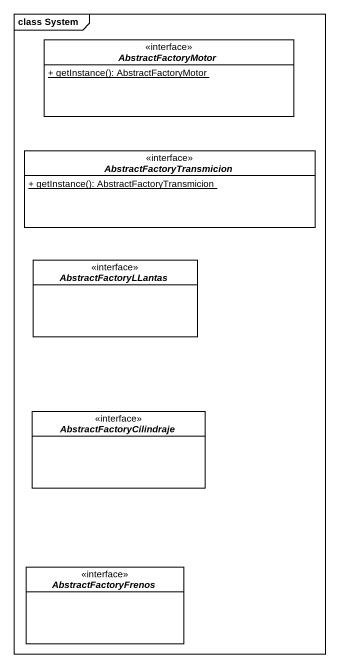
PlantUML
@startuml
mainframe class System
hide circle
hide empty members
skinparam classAttributeIconSize 0
interface AbstractFactoryMotor <<interface>> {
  {static} + getInstance(): AbstractFactoryMotor
}
interface AbstractFactoryTransmicion <<interface>> {
  {static} + getInstance(): AbstractFactoryTransmicion
}
interface AbstractFactoryLLantas <<interface>>
interface AbstractFactoryCilindraje <<interface>>
interface AbstractFactoryFrenos <<interface>>
@enduml
